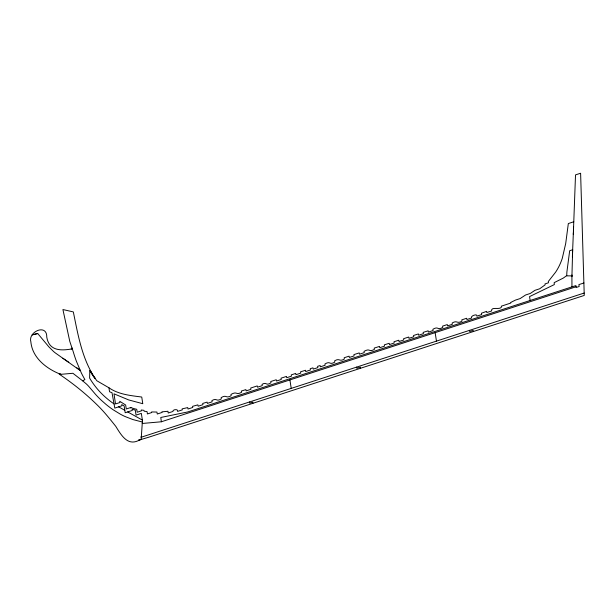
<?xml version="1.0" encoding="UTF-8"?>
<svg xmlns="http://www.w3.org/2000/svg" width="615" height="615" viewBox="0 0 615 615"><rect width="100%" height="100%" fill="white"/><g stroke="black" fill="none" stroke-linecap="round" stroke-linejoin="round"><path stroke-width="0.92" d="M530.153 300.481L529.553 296.599L554.346 284.576L554.138 282.662L563.302 278.072L566.761 275.582A55.296 40.882 -86.8 0 1 566.884 272.061L569.674 250.728L572.657 249.759L573.365 232.754M571.919 276.635L572.665 249.629M571.927 276.027L571.935 274.951M89.828 370.676L89.606 378.071L90.497 379.532A92.096 68.088 -86.8 0 0 93.38 383.837A93.126 68.849 -86.8 0 0 96.593 388.042L97.747 389.418A99.415 73.5 -86.8 0 0 101.467 393.454L102.797 394.776A111.031 82.087 -86.8 0 0 107.072 398.628A124.784 92.258 -86.8 0 0 111.807 402.333L114.159 403.986M71.671 348.951L71.225 348.936L72.147 348.013L71.678 348.951C60.508 350.934 49.031 350.788 46.763 337.097C47.086 323.152 27.713 331.816 30.896 341.94A9.909 7.326 -86.8 0 0 31.042 343.37C33.118 357.815 45.618 367.824 58.141 373.282A2.906 2.152 -86.8 0 1 58.809 373.551L60.831 374.174L59.155 374.158L59.609 374.427L72.916 373.29L82.679 380.854L84.885 379.57L83.017 376.211A102.743 75.96 -86.8 0 1 81.28 372.813L76.368 361.19A136.046 100.583 -86.8 0 1 74.323 355.239A146.186 108.079 -86.8 0 1 73.208 351.642L69.787 341.41L62.915 309.537L73.331 311.92C78.174 335.629 82.287 360.728 96.801 380.739L108.932 387.773L109.555 391.778L111.999 392.685L114.797 408.106L121.916 405.785L121.732 404.609L124.122 405.854L125.191 412.742L132.302 410.428L132.117 409.252L135.277 410.144L136.046 415.117L141.335 413.395L142.442 420.522L141.166 439.371L139.128 440.033L148.23 437.38L584.25 295.438L580.614 173.246L575.517 174.875L573.526 228.534M572.373 257.231L572.657 249.759M573.426 231.063L573.587 226.85M573.295 234.438L573.495 229.38M566.761 275.851L571.912 275.889L571.958 286.874M89.828 370.684L90.643 371.552A37.577 27.783 -86.8 0 0 91.681 373.513L92.873 375.419A32.434 23.977 -86.8 0 0 94.218 377.279L95.102 378.348L94.702 377.894A33.74 24.946 -86.8 0 1 92.45 374.796L92.066 374.151A36.639 27.091 -86.8 0 1 90.651 371.545M573.757 221.784L568.329 223.553L565.7 243.517L562.271 258.354A49.907 36.9 -86.8 0 1 559.173 265.972A50.099 37.038 -86.8 0 1 555.56 272.237L548.334 281.47L548.442 282.785L545.013 283.899L545.159 284.822L539.663 288.789L534.919 290.326L530.322 293.447L525.579 294.992L520.144 298.567L515.408 300.112L510.65 302.503L510.742 303.064L501.325 306.185L501.456 307.093C499.611 310.275 490.978 306.17 491.57 310.99L486.826 312.535L486.603 311.367L481.453 313.227L481.63 314.588L476.886 316.148C477.886 313.235 469.852 315.972 471.62 317.993L466.893 319.539L466.631 318.278L461.819 319.861L462.011 321.153C456.661 324.289 457.545 319.808 452.14 323.013L452.325 324.313L447.589 325.858L447.305 324.589L442.585 326.119L442.777 327.411C436.904 330.77 438.849 325.789 432.891 329.256L433.083 330.547L428.348 332.085L428.132 330.809L423.189 332.384L423.389 333.661L418.654 335.206L418.377 333.937L413.534 335.49L413.726 336.774L408.99 338.319L408.706 337.043L403.609 338.68L403.771 339.972L399.035 341.517L398.766 340.233L394.023 341.748L394.184 343.047L389.449 344.585L389.187 343.301L384.352 344.854L384.483 346.153L379.747 347.698L379.509 346.406L374.235 348.09L374.412 349.382C368.277 352.672 370.584 347.706 364.034 351.365L364.226 352.649L359.491 354.194L359.198 352.918L353.925 354.609L354.079 355.916L349.343 357.453L349.082 356.17L344.185 357.746L344.385 359.037C339.019 362.227 339.964 357.646 334.598 360.836L334.798 362.127C328.925 365.495 330.862 360.513 324.912 363.972L325.104 365.264L320.369 366.801L320.146 365.533L317.632 366.325L317.832 367.616L313.273 369.1L312.95 367.839L310.229 368.723L310.429 370.007L305.693 371.552L305.478 370.261L300.543 371.86L300.735 373.151L295.938 374.704L295.723 373.428L291.249 374.889L291.456 376.165L286.721 377.71L286.49 376.418L281.047 378.187L281.24 379.478L276.504 381.023L276.212 379.755L270.761 381.523L270.946 382.822C265.611 386.343 266.902 381.492 262.067 384.352L262.228 385.651L257.493 387.196L257.224 385.92L250.728 388.027L250.889 389.333L246.154 390.871L245.885 389.595L241.334 391.071L241.534 392.362C235.537 395.499 237.452 390.809 230.971 394.43L231.163 395.722C225.351 398.989 227.096 394.161 221.123 397.613L221.315 398.904C215.965 402.156 217.11 397.559 211.914 400.58L212.106 401.849L207.37 403.394L207.109 402.118L202.712 403.448L202.912 404.67L198.184 406.215L197.853 404.878L192.556 406.346L192.733 407.476L188.006 409.021L187.752 407.584L182.163 408.867L182.294 409.874L177.566 411.412C178.658 408.498 172.039 409.575 172.953 411.458L168.218 413.003L167.941 411.281L161.929 411.85L162.022 412.465L157.286 414.003L156.902 412.058L151.628 411.942L151.628 412.58L147.423 413.957L147.054 411.604L144.141 411.204L143.948 410.328L141.281 410.005L141.404 410.851L137.191 412.219L136.73 409.275L134.969 408.875A52.513 38.822 -86.8 0 1 130.657 407.445L130.734 408.022L130.657 407.553L126.267 408.975L125.652 405.008L119.725 401.288L119.91 402.525L115.528 403.947L113.983 393.815L128.727 399.942L142.78 403.701L141.742 397.036C130.426 395.537 118.61 394.492 108.932 387.773M583.95 282.969L578.884 284.614L579.176 286.498L576.193 287.474L575.901 285.591L187.698 411.965L160.784 417.477L161.361 421.775L142.18 423.474M161.361 421.775L576.086 286.767M584.196 293.024L141.027 437.288L140.996 436.804M141.166 439.371L138.667 440.179L139.943 439.763C128.035 446.905 121.547 435.72 115.774 426.341C109.977 419.084 103.927 411.458 97.132 404.885C85.562 393.539 73.047 383.514 59.609 374.427M37.723 333.538L32.18 334.868L37.715 333.522L47.294 344.961A59.432 43.934 -86.8 0 0 49.069 347.083L53.613 351.542A79.058 58.448 -86.8 0 0 55.265 352.895L80.196 370.522M142.311 422.005L132.917 419.568L125.368 416.655A121.878 90.105 -86.8 0 1 120.44 414.226L113.275 409.844A149.645 110.638 -86.8 0 1 109.409 407.076A141.596 104.688 -86.8 0 1 105.795 404.216L101.352 400.296A131.364 97.124 -86.8 0 1 95.371 394.184L89.121 386.82A48.877 36.139 -86.8 0 0 86.131 383.76L82.679 380.854M124.814 410.313L118.633 406.853M127.697 411.927L142.373 420.091M62.845 358.238L68.765 362.266M76.86 367.847L79.942 369.961M473.35 331.539L473.173 330.401L469.66 331.539L469.476 330.363M435.151 332.646L436.458 341.117M360.513 368.27L360.336 367.132L356.823 368.277L356.639 367.101M289.911 379.924L291.226 388.396M252.942 403.286L252.765 402.149L249.698 403.148L249.513 401.972"/></g></svg>
